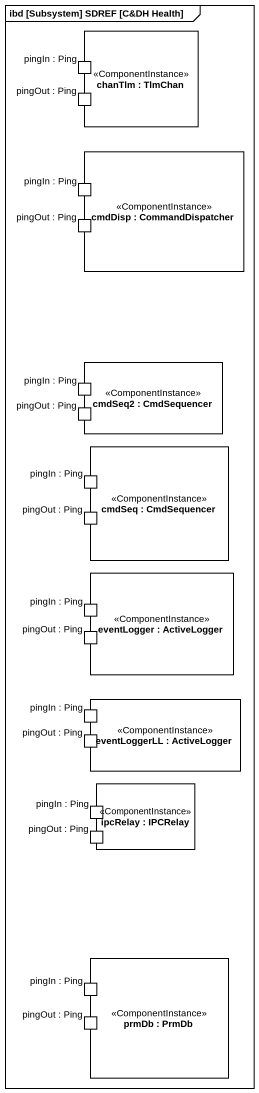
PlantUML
@startuml
mainframe ibd [Subsystem] SDREF [C&DH Health]
rectangle "chanTlm : TlmChan" as chanTlm <<ComponentInstance>> {
  port "pingIn : Ping" as pingIn_Ping
  port "pingOut : Ping" as pingOut_Ping
}
rectangle "cmdDisp : CommandDispatcher" as cmdDisp <<ComponentInstance>> {
  port "pingIn : Ping" as pingIn_Ping_2
  port "pingOut : Ping" as pingOut_Ping_2
}
rectangle "cmdSeq2 : CmdSequencer" as cmdSeq2 <<ComponentInstance>> {
  port "pingIn : Ping" as pingIn_Ping_3
  port "pingOut : Ping" as pingOut_Ping_3
}
rectangle "cmdSeq : CmdSequencer" as cmdSeq <<ComponentInstance>> {
  port "pingIn : Ping" as pingIn_Ping_4
  port "pingOut : Ping" as pingOut_Ping_4
}
rectangle "eventLogger : ActiveLogger" as eventLogger <<ComponentInstance>> {
  port "pingIn : Ping" as pingIn_Ping_5
  port "pingOut : Ping" as pingOut_Ping_5
}
rectangle "eventLoggerLL : ActiveLogger" as eventLoggerLL <<ComponentInstance>> {
  port "pingIn : Ping" as pingIn_Ping_6
  port "pingOut : Ping" as pingOut_Ping_6
}
rectangle "ipcRelay : IPCRelay" as ipcRelay <<ComponentInstance>> {
  port "pingIn : Ping" as pingIn_Ping_7
  port "pingOut : Ping" as pingOut_Ping_7
}
rectangle "prmDb : PrmDb" as prmDb <<ComponentInstance>> {
  port "pingIn : Ping" as pingIn_Ping_8
  port "pingOut : Ping" as pingOut_Ping_8
}
@enduml
